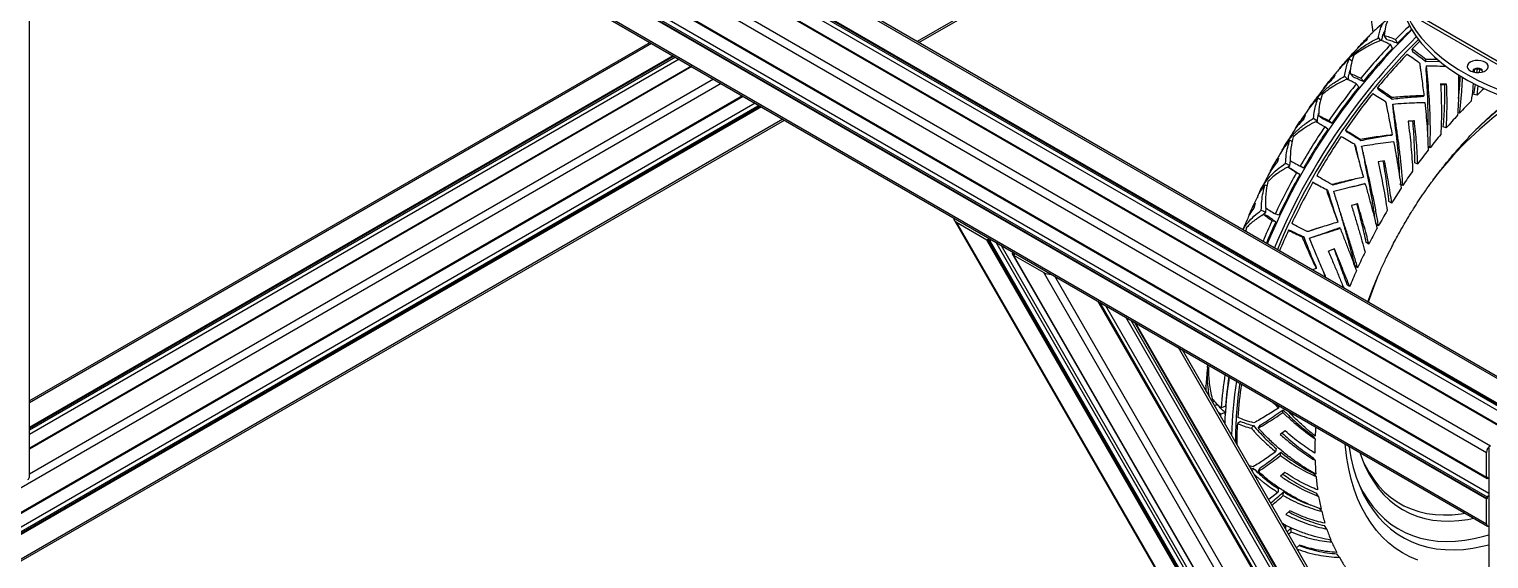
# Model space of a CAD drawing. Header units: millimetres. Extents: x 0 to 597, y 0 to 420.
# Drawn here: x 364.35 to 408.93, y 114.32 to 130.49 of the extents above; entities that cross this region are included whole.
import ezdxf

# ---------------------------------------------------------------- set-up
doc = ezdxf.new("R2010")
doc.units = ezdxf.units.MM

msp = doc.modelspace()

# ---------------------------------------------------------------- linework, layer by layer
at = {"color": 7, "linetype": 'Continuous', "lineweight": 25}
for p, q in [((347.339, 153.085), (408.857, 117.571)), ((409.846, 119.506), (351.324, 153.29)), ((350.045, 152.551), (409.282, 118.355)), ((350.069, 152.565), (409.282, 118.382)), ((350.432, 152.774), (409.498, 118.676)), ((350.549, 152.842), (409.616, 118.744)), ((350.597, 152.87), (409.633, 118.789)), ((350.62, 152.883), (409.633, 118.816)), ((347.339, 152.328), (408.857, 116.814)), ((347.363, 152.287), (408.881, 116.773)), ((347.339, 151.664), (408.857, 116.15)), ((347.363, 151.732), (408.881, 116.218)), ((347.363, 151.677), (408.881, 116.164)), ((347.481, 151.8), (408.926, 116.328)), ((347.339, 150.907), (408.857, 115.393)), ((347.374, 150.831), (408.892, 115.317)), ((364.359, 116.815), (364.359, 141.026)), ((391.52, 130.085), (406.395, 138.672)), ((405.18, 131.916), (405.39, 130.396)), ((406.49, 131.078), (411.392, 128.248)), ((406.49, 130.969), (411.392, 128.139)), ((405.221, 130.21), (405.179, 130.137)), ((405.554, 130.223), (405.619, 130.137)), ((405.816, 130.179), (405.731, 130.302)), ((406.137, 130.06), (406.077, 130.173)), ((383.31, 130.085), (364.359, 119.145)), ((405.989, 129.907), (405.926, 130.018)), ((406.607, 129.789), (406.582, 129.882)), ((384.014, 129.679), (364.359, 118.332)), ((384.038, 129.665), (364.359, 118.304)), ((384.085, 129.638), (364.359, 118.25)), ((384.203, 129.57), (364.359, 118.114)), ((384.566, 129.36), (364.359, 117.695)), ((384.589, 129.347), (364.359, 117.668)), ((407, 129.496), (407.006, 129.566)), ((407.437, 129.503), (407, 129.496)), ((407.375, 129.561), (407.006, 129.566)), ((404.233, 129.092), (404.188, 128.999)), ((404.524, 129.054), (404.63, 128.946)), ((404.788, 129.031), (404.689, 129.138)), ((405.097, 128.898), (405.021, 128.994)), ((408.482, 129.248), (408.478, 129.177)), ((408.566, 129.169), (408.577, 129.273)), ((408.648, 129.172), (408.655, 129.262)), ((386.159, 128.44), (349.437, 107.241)), ((386.136, 128.454), (349.46, 107.282)), ((404.958, 128.727), (404.881, 128.821)), ((405.566, 128.627), (405.527, 128.703)), ((405.972, 128.348), (405.964, 128.402)), ((407.64, 128.813), (407.454, 128.824)), ((407.584, 128.791), (407.455, 128.795)), ((408.468, 128.498), (408.519, 128.802)), ((408.567, 128.471), (408.468, 128.498)), ((408.567, 128.471), (408.606, 128.762)), ((386.522, 128.231), (349.391, 106.796)), ((386.64, 128.163), (349.437, 106.686)), ((386.687, 128.136), (349.437, 106.631)), ((386.711, 128.122), (349.46, 106.618)), ((405.79, 128.227), (405.807, 128.128)), ((405.995, 128.204), (405.996, 128.158)), ((408.035, 127.93), (407.978, 127.948)), ((349.426, 105.785), (387.415, 127.715)), ((403.321, 127.864), (403.276, 127.752)), ((403.573, 127.771), (403.692, 127.68)), ((403.659, 127.656), (403.692, 127.68)), ((403.837, 127.767), (403.725, 127.857)), ((404.007, 127.433), (403.916, 127.509)), ((404.134, 127.619), (404.045, 127.697)), ((406.653, 127.695), (406.463, 127.686)), ((406.607, 127.685), (406.465, 127.674)), ((407.629, 127.478), (407.536, 127.51)), ((404.604, 127.347), (404.55, 127.405)), ((405.02, 127.084), (405, 127.121)), ((407.131, 126.872), (407.07, 126.897)), ((402.503, 126.551), (402.459, 126.42)), ((402.719, 126.398), (402.849, 126.326)), ((402.789, 126.278), (402.849, 126.326)), ((402.849, 126.326), (402.867, 126.478)), ((403.267, 126.247), (403.166, 126.306)), ((405.741, 126.467), (405.551, 126.439)), ((406.755, 126.374), (406.667, 126.413)), ((402.09, 125.739), (402.157, 125.706)), ((403.156, 126.051), (403.053, 126.107)), ((403.626, 125.78), (403.558, 125.815)), ((404.165, 125.73), (404.132, 125.748)), ((405.152, 125.773), (405.129, 125.78)), ((406.3, 125.717), (406.215, 125.759)), ((401.794, 125.177), (401.754, 125.031)), ((401.98, 124.963), (402.12, 124.909)), ((401.991, 124.799), (402.12, 124.909)), ((402.12, 124.909), (402.128, 125.029)), ((402.515, 124.811), (402.402, 124.849)), ((404.923, 125.154), (404.734, 125.107)), ((405.962, 125.183), (405.879, 125.228)), ((392.6, 124.667), (408.879, 96.472)), ((408.857, 96.57), (392.675, 124.599)), ((392.675, 124.599), (393.602, 124.064)), ((401.547, 124.673), (401.418, 124.371)), ((401.518, 124.42), (401.507, 124.32)), ((402.42, 124.608), (402.306, 124.643)), ((403.782, 124.436), (403.421, 124.311)), ((404.39, 124.411), (404.375, 124.433)), ((405.559, 124.486), (405.478, 124.536)), ((393.602, 124.064), (393.625, 124.078)), ((408.857, 97.64), (393.602, 124.064)), ((408.881, 97.654), (393.625, 124.078)), ((393.625, 124.078), (393.692, 124.039)), ((393.692, 124.039), (393.737, 124.066)), ((408.881, 97.731), (393.692, 124.039)), ((408.926, 97.924), (393.882, 123.982)), ((402.89, 124.337), (402.811, 124.351)), ((403.421, 124.311), (403.378, 124.31)), ((403.607, 124.164), (403.553, 124.146)), ((405.265, 123.927), (405.186, 123.979)), ((408.926, 98.095), (394.03, 123.897)), ((394.417, 123.673), (394.372, 123.647)), ((408.881, 98.516), (394.372, 123.647)), ((394.372, 123.647), (394.438, 123.608)), ((394.438, 123.608), (394.415, 123.595)), ((394.415, 123.595), (395.342, 123.06)), ((408.857, 98.58), (394.415, 123.595)), ((404.213, 123.78), (404.028, 123.717)), ((408.857, 99.65), (395.342, 123.06)), ((403.657, 123.185), (403.548, 123.142)), ((403.738, 123.041), (403.745, 123.028)), ((404.922, 123.205), (404.845, 123.261)), ((404.677, 122.63), (404.602, 122.69)), ((408.926, 101.508), (396.985, 122.191)), ((408.926, 101.578), (397.046, 122.155)), ((408.926, 101.794), (397.233, 122.048)), ((408.926, 102.496), (397.841, 121.697)), ((408.926, 102.689), (398.008, 121.6)), ((408.926, 102.798), (398.102, 121.546)), ((408.926, 102.836), (398.135, 121.527)), ((408.926, 104.49), (399.568, 120.7)), ((400.339, 120.116), (400.327, 120.059)), ((400.339, 120.116), (400.365, 120.114)), ((400.346, 120.251), (400.343, 120.225)), ((400.29, 119.622), (400.285, 119.457)), ((400.29, 119.613), (400.29, 119.622)), ((400.452, 119.168), (400.505, 119.175)), ((400.493, 119.097), (400.535, 119.142)), ((400.743, 118.74), (400.653, 118.82)), ((400.739, 118.671), (400.743, 118.74)), ((400.879, 118.788), (400.743, 118.74)), ((400.891, 118.979), (400.755, 118.933)), ((400.876, 118.729), (400.879, 118.788)), ((402.639, 118.788), (402.643, 118.872)), ((401.349, 118.517), (401.248, 118.448)), ((402.709, 118.225), (402.559, 118.119)), ((403.622, 117.986), (403.552, 118.074)), ((408.926, 117.707), (408.926, 66.361)), ((402.568, 117.475), (402.573, 117.573)), ((403.621, 117.329), (403.552, 117.42)), ((408.857, 116.814), (408.857, 117.571)), ((401.734, 117.131), (401.609, 117.164)), ((401.645, 117.102), (401.746, 117.077)), ((402.703, 116.956), (402.566, 116.847)), ((403.652, 116.831), (403.582, 116.925)), ((408.857, 116.814), (408.881, 116.828)), ((408.881, 116.828), (408.881, 116.773)), ((408.881, 116.773), (408.926, 116.8)), ((402.487, 116.35), (402.207, 116.129)), ((402.651, 116.252), (402.655, 116.364)), ((403.731, 116.226), (403.661, 116.323)), ((408.881, 116.164), (408.857, 116.15)), ((408.857, 115.393), (408.857, 116.15)), ((408.926, 116.244), (408.881, 116.218)), ((408.881, 116.218), (408.881, 116.164)), ((402.849, 115.787), (402.727, 115.677)), ((403.823, 115.773), (403.753, 115.873)), ((402.629, 115.397), (402.723, 115.344)), ((402.772, 115.149), (402.888, 115.267)), ((402.815, 115.075), (402.887, 115.143)), ((402.887, 115.143), (402.888, 115.267)), ((402.888, 115.267), (402.963, 115.237)), ((403.98, 115.232), (403.908, 115.335)), ((403.145, 114.74), (403.059, 114.653)), ((404.132, 114.833), (404.089, 114.896)), ((404.363, 114.366), (404.289, 114.475))]:
    msp.add_line(p, q, dxfattribs=at)
at = {"color": 8, "linetype": 'Continuous', "lineweight": 25}
for p, q in [((351.275, 153.261), (409.798, 119.477)), ((349.39, 152.173), (408.975, 117.775)), ((406.346, 138.7), (391.471, 130.113)), ((383.359, 130.057), (364.359, 119.088)), ((385.48, 128.832), (349.46, 108.039)), ((385.245, 128.968), (364.359, 116.911)), ((387.366, 127.744), (349.46, 105.861)), ((408.926, 99.995), (395.675, 122.947)), ((408.926, 104.349), (399.446, 120.77))]:
    msp.add_line(p, q, dxfattribs=at)
at = {"color": 7, "linetype": 'Continuous', "lineweight": 25, "flags": 128}
for points in [[(406.348, 132.757), (406.334, 132.716), (406.266, 132.486), (406.222, 132.255), (406.201, 132.023), (406.204, 131.79), (406.231, 131.558), (406.281, 131.327), (406.354, 131.098), (406.451, 130.872), (406.57, 130.65), (406.712, 130.432), (406.876, 130.219), (407.061, 130.012), (407.267, 129.812), (407.493, 129.62), (407.738, 129.435), (408.001, 129.259), (408.282, 129.092), (408.58, 128.934), (408.892, 128.788), (409.22, 128.652)], [(406.199, 131.772), (406.204, 131.627), (406.231, 131.394), (406.281, 131.163), (406.354, 130.935), (406.451, 130.709), (406.57, 130.486), (406.712, 130.269), (406.876, 130.056), (407.061, 129.849), (407.267, 129.649), (407.493, 129.456), (407.738, 129.271), (408.001, 129.095), (408.282, 128.928), (408.58, 128.771), (408.892, 128.624), (409.22, 128.488)], [(407.026, 129.373), (407.019, 129.342), (407.012, 129.312)], [(408.361, 129.481), (408.309, 129.441), (408.277, 129.394), (408.268, 129.344), (408.283, 129.294), (408.32, 129.249), (408.377, 129.211), (408.45, 129.183), (408.533, 129.168), (408.62, 129.166), (408.705, 129.178), (408.781, 129.203), (408.843, 129.238), (408.885, 129.282), (408.906, 129.331), (408.903, 129.381), (408.877, 129.429), (408.829, 129.471), (408.763, 129.505), (408.684, 129.526), (408.599, 129.535), (408.512, 129.53), (408.431, 129.511), (408.361, 129.481)], [(408.73, 129.185), (408.738, 129.211), (408.726, 129.244), (408.694, 129.273), (408.645, 129.291), (408.588, 129.298), (408.53, 129.291), (408.482, 129.273)], [(408.482, 129.273), (408.449, 129.244), (408.438, 129.211), (408.445, 129.185)], [(408.482, 129.248), (408.449, 129.22), (408.439, 129.199)], [(408.736, 129.199), (408.726, 129.22), (408.694, 129.248), (408.645, 129.267), (408.588, 129.273), (408.53, 129.267), (408.482, 129.248)], [(403.718, 128.391), (403.783, 128.34), (403.795, 128.331)], [(406.91, 128.43), (406.928, 128.444), (406.947, 128.459)], [(407.64, 128.813), (407.612, 128.802), (407.584, 128.791)], [(405.79, 128.227), (405.784, 128.254), (405.777, 128.282)], [(406.653, 127.695), (406.63, 127.69), (406.607, 127.685)], [(405.953, 127.249), (405.966, 127.257), (405.979, 127.264)], [(404.849, 126.947), (404.835, 126.966), (404.822, 126.985)], [(402.909, 126.213), (402.847, 126.246), (402.786, 126.28)], [(404.005, 125.58), (403.986, 125.589), (403.967, 125.598)], [(402.179, 124.784), (402.113, 124.808), (402.046, 124.832)], [(400.649, 119.022), (400.572, 119.006), (400.548, 119.002)], [(402.516, 119.006), (402.509, 118.965), (402.501, 118.924)], [(401.887, 118.314), (401.914, 118.355), (401.941, 118.397)], [(402.432, 117.69), (402.424, 117.641), (402.416, 117.593)], [(406.761, 114.282), (406.52, 114.383), (406.29, 114.505), (406.072, 114.647), (405.867, 114.809), (405.674, 114.99), (405.495, 115.19), (405.33, 115.409), (405.179, 115.645), (405.042, 115.898), (404.921, 116.168), (404.815, 116.453), (404.725, 116.754), (404.651, 117.069), (404.593, 117.396), (404.552, 117.737), (404.544, 117.827)], [(404.653, 117.764), (404.658, 117.732), (404.716, 117.412), (404.789, 117.107), (404.879, 116.815), (404.984, 116.538), (405.105, 116.277), (405.241, 116.033), (405.392, 115.806), (405.556, 115.597), (405.735, 115.407), (405.927, 115.235), (406.131, 115.083), (406.348, 114.951), (406.576, 114.84), (406.815, 114.749), (407.065, 114.679), (407.323, 114.63), (407.591, 114.602), (407.867, 114.596), (408.15, 114.611), (408.439, 114.647), (408.734, 114.705), (408.926, 114.753)], [(404.988, 117.571), (405.038, 117.425), (405.144, 117.164), (405.265, 116.919), (405.401, 116.691), (405.551, 116.481), (405.716, 116.289), (405.895, 116.117), (406.087, 115.964), (406.291, 115.831), (406.507, 115.718), (406.734, 115.626), (406.972, 115.556), (407.219, 115.506), (407.476, 115.479), (407.74, 115.472), (408.012, 115.488), (408.29, 115.525), (408.472, 115.56)], [(405.071, 117.338), (405.141, 117.189), (405.27, 116.955), (405.413, 116.739), (405.571, 116.541), (405.743, 116.361), (405.928, 116.201), (406.127, 116.061), (406.337, 115.942), (406.559, 115.843), (406.791, 115.765), (407.033, 115.708), (407.285, 115.673), (407.545, 115.66), (407.813, 115.668), (408.088, 115.698), (408.201, 115.716)], [(401.883, 116.99), (401.91, 117.04), (401.937, 117.09)], [(404.934, 116.665), (404.958, 116.612), (405.085, 116.363), (405.228, 116.131), (405.385, 115.917), (405.556, 115.721), (405.741, 115.544), (405.938, 115.385), (406.148, 115.247), (406.37, 115.129), (406.602, 115.031), (406.845, 114.955), (407.098, 114.899), (407.36, 114.864), (407.63, 114.851), (407.908, 114.859), (408.192, 114.888), (408.482, 114.938), (408.777, 115.01), (408.926, 115.053)], [(402.723, 115.344), (402.717, 115.282), (402.714, 115.25)]]:
    msp.add_lwpolyline(points, dxfattribs=at)
at = {"color": 7, "linetype": 'Continuous', "lineweight": 25}
for centre, radius, start, end in [((420.386, 116.364), 19.735, 134.3863, 157.424), ((420.629, 116.225), 19.763, 134.744, 157.4151), ((420.481, 116.308), 19.493, 134.6519, 157.5125), ((418.071, 118.436), 16.782, 133.5561, 135.6199), ((417.927, 118.524), 16.495, 133.5117, 135.6231), ((419.117, 117.439), 18.227, 136.3592, 140.6545), ((418.994, 117.504), 17.971, 136.3596, 140.6542), ((419.622, 117.147), 18.227, 136.3592, 140.6545), ((419.608, 117.115), 18.239, 134.507, 135.5743), ((420.214, 116.544), 19.643, 141.3161, 145.4026), ((420.075, 116.623), 19.366, 141.3164, 145.4026), ((420.719, 116.252), 19.643, 141.3161, 145.4026), ((418.512, 118.196), 14.3, 132.8807, 134.0637), ((415.766, 119.442), 10.702, 126.4906, 143.0269), ((419.092, 117.611), 15.124, 135.0533, 136.9762), ((416.167, 119.562), 10.953, 128.1634, 135.568), ((420.815, 116.128), 20.374, 146.0417, 150.0293), ((419.618, 117.123), 15.841, 137.3202, 139.1846), ((420.665, 116.215), 20.083, 146.0417, 150.0297), ((421.321, 115.836), 20.374, 146.0417, 150.0293), ((420.208, 116.622), 16.615, 140.1016, 141.9078), ((420.571, 116.338), 17.077, 142.2304, 144.0049), ((420.948, 116.067), 17.541, 144.8797, 146.6223), ((420.758, 116.155), 20.311, 150.662, 154.6581), ((420.609, 116.242), 20.021, 150.6616, 154.6581), ((421.264, 115.864), 20.311, 150.662, 154.6581), ((421.152, 115.934), 17.784, 146.9362, 148.6619), ((421.202, 115.903), 17.843, 149.5244, 151.2468), ((420.23, 116.403), 19.727, 155.3123, 157.2974), ((420.105, 116.479), 19.464, 155.3135, 157.4047), ((421.117, 115.95), 17.746, 151.5595, 153.2883), ((420.735, 116.112), 19.727, 155.3123, 157.2974), ((420.843, 116.084), 17.441, 154.1557, 155.9044), ((420.477, 116.246), 17.04, 156.2228, 157.9994), ((416.652, 118.405), 12.007, 157.3055, 161.7738), ((414.231, 117.95), 13.511, 171.492, 175.8274), ((413.919, 117.911), 13.069, 171.3638, 177.6008), ((414.041, 118.024), 13.185, 171.9068, 175.8447), ((413.995, 117.802), 12.925, 171.3425, 178.7116), ((413.675, 117.897), 12.484, 171.7506, 180.0414), ((414.736, 117.658), 13.511, 171.492, 175.8274), ((412.941, 117.784), 11.712, 176.7524, 179.8187), ((414.306, 117.619), 10.69, 176.0846, 177.5936), ((413.534, 117.646), 9.918, 178.0318, 180.58), ((409.113, 117.559), 0.256, 122.6075, 177.3933), ((412.414, 117.621), 8.798, 181.9031, 184.6632), ((364.275, 116.823), 0.0838, 294.38, 354.3054), ((411.581, 117.549), 7.961, 185.178, 188.1283), ((410.608, 117.397), 6.976, 189.668, 192.8896), ((409.929, 117.238), 6.279, 193.4942, 196.9495), ((409.174, 116.996), 5.486, 198.7596, 202.5408), ((408.928, 115.381), 0.0719, 170.2905, 268.5315), ((408.685, 116.79), 4.955, 203.2518, 207.2978), ((408.187, 116.522), 4.389, 209.411, 213.7993)]:
    msp.add_arc(centre, radius, start, end, dxfattribs=at)
for centre, start_param, end_param in [((392.793, 124.667), 3.090922, 4.234692), ((395.459, 123.128), 4.234692, 5.378462)]:
    msp.add_ellipse(centre, major_axis=(0.202, -0.054), ratio=0.51759, start_param=start_param, end_param=end_param, dxfattribs=at)
for points, knots in [([(405.468, 130.471), (405.523, 130.526), (405.668, 130.672), (405.939, 130.873), (406.165, 131.025), (406.297, 131.088), (406.309, 131.093)], [0, 0, 0, 0, 0.224231, 0.592196, 0.963684, 1, 1, 1, 1]), ([(405.691, 130.658), (405.604, 130.59), (405.487, 130.5), (405.387, 130.395), (405.363, 130.369)], [0, 0, 0, 0, 0.755418, 1, 1, 1, 1]), ([(405.554, 130.223), (405.564, 130.28), (405.582, 130.395), (405.628, 130.54), (405.67, 130.619), (405.691, 130.658)], [0, 0, 0, 0, 0.339376, 0.672332, 1, 1, 1, 1]), ([(405.843, 130.765), (405.816, 130.7), (405.762, 130.57), (405.741, 130.391), (405.731, 130.302)], [0, 0, 0, 0, 0.499576, 1, 1, 1, 1]), ([(404.353, 129.263), (404.362, 129.276), (404.442, 129.389), (404.623, 129.577), (404.897, 129.822), (405.206, 130.041), (405.437, 130.161), (405.554, 130.223)], [0, 0, 0, 0, 0.032395, 0.273416, 0.511516, 0.751906, 1, 1, 1, 1]), ([(404.918, 129.906), (404.947, 129.94), (405.039, 130.048), (405.146, 130.144), (405.221, 130.21)], [0, 0, 0, 0, 0.30923, 1, 1, 1, 1]), ([(405.361, 130.37), (405.324, 130.334), (405.194, 130.207), (405.069, 130.071), (404.979, 129.974)], [0, 0, 0, 0, 0.28419, 1, 1, 1, 1]), ([(405.656, 130.137), (405.665, 130.181), (405.686, 130.28), (405.719, 130.378), (405.747, 130.428), (405.752, 130.438)], [0, 0, 0, 0, 0.39051, 0.884896, 1, 1, 1, 1]), ([(405.731, 130.302), (405.784, 130.287), (405.892, 130.256), (406.015, 130.201), (406.077, 130.173)], [0, 0, 0, 0, 0.498256, 1, 1, 1, 1]), ([(405.816, 130.179), (405.866, 130.165), (405.966, 130.137), (406.08, 130.086), (406.137, 130.06)], [0, 0, 0, 0, 0.498662, 1, 1, 1, 1]), ([(404.791, 129.771), (404.673, 129.642), (404.548, 129.506), (404.43, 129.361), (404.424, 129.354)], [0, 0, 0, 0, 0.95174, 1, 1, 1, 1]), ([(405.179, 130.137), (405.089, 130.062), (404.951, 129.948), (404.834, 129.815), (404.793, 129.77)], [0, 0, 0, 0, 0.654713, 1, 1, 1, 1]), ([(405.631, 130.147), (405.595, 130.132), (405.526, 130.104), (405.429, 130.061), (405.342, 130.02), (405.265, 129.982), (405.145, 129.917), (404.989, 129.825), (404.866, 129.736), (404.807, 129.694)], [0, 0, 0, 0, 0.120104, 0.230143, 0.330168, 0.420237, 0.500398, 0.764722, 1, 1, 1, 1]), ([(405.926, 130.018), (405.874, 130.043), (405.769, 130.094), (405.677, 130.129), (405.631, 130.147)], [0, 0, 0, 0, 0.5003694, 1, 1, 1, 1]), ([(406.432, 129.726), (406.494, 129.685), (406.619, 129.603), (406.748, 129.511), (406.812, 129.465)], [0, 0, 0, 0, 0.5003617, 1, 1, 1, 1]), ([(407.006, 129.566), (406.935, 129.622), (406.793, 129.736), (406.653, 129.833), (406.582, 129.882)], [0, 0, 0, 0, 0.498256, 1, 1, 1, 1]), ([(407, 129.496), (406.934, 129.549), (406.802, 129.654), (406.672, 129.744), (406.607, 129.789)], [0, 0, 0, 0, 0.498662, 1, 1, 1, 1]), ([(404.671, 129.584), (404.592, 129.515), (404.461, 129.399), (404.352, 129.265), (404.309, 129.211)], [0, 0, 0, 0, 0.596436, 1, 1, 1, 1]), ([(404.524, 129.054), (404.534, 129.121), (404.553, 129.256), (404.602, 129.432), (404.648, 129.534), (404.671, 129.584)], [0, 0, 0, 0, 0.339376, 0.672336, 1, 1, 1, 1]), ([(404.671, 129.584), (404.691, 129.565), (404.717, 129.54), (404.744, 129.514), (404.751, 129.508)], [0, 0, 0, 0, 0.75428, 1, 1, 1, 1]), ([(404.807, 129.694), (404.778, 129.612), (404.72, 129.448), (404.699, 129.242), (404.689, 129.138)], [0, 0, 0, 0, 0.499577, 1, 1, 1, 1]), ([(406.812, 129.465), (406.818, 129.426), (406.828, 129.353), (406.843, 129.245), (406.856, 129.146), (406.869, 129.056), (406.889, 128.91), (406.915, 128.713), (406.937, 128.54), (406.947, 128.459)], [0, 0, 0, 0, 0.120104, 0.230138, 0.330164, 0.420233, 0.500393, 0.764717, 1, 1, 1, 1]), ([(407.058, 127.22), (407.06, 127.249), (407.07, 127.413), (407.073, 127.716), (407.071, 128.121), (407.058, 128.523), (407.038, 128.923), (407.021, 129.181), (407.012, 129.312)], [0, 0, 0, 0, 0.042495, 0.234701, 0.425699, 0.614157, 0.804175, 1, 1, 1, 1]), ([(407.131, 126.872), (407.136, 127.011), (407.145, 127.288), (407.14, 127.711), (407.124, 128.133), (407.099, 128.551), (407.065, 128.967), (407.039, 129.236), (407.026, 129.373)], [0, 0, 0, 0, 0.166039, 0.333055, 0.499186, 0.6633, 0.828994, 1, 1, 1, 1]), ([(407.026, 129.373), (407.137, 129.372), (407.343, 129.371), (407.545, 129.36), (407.637, 129.355)], [0, 0, 0, 0, 0.541391, 1, 1, 1, 1]), ([(403.437, 128.068), (403.449, 128.089), (403.52, 128.206), (403.681, 128.399), (403.923, 128.643), (404.202, 128.864), (404.415, 128.99), (404.524, 129.054)], [0, 0, 0, 0, 0.050895, 0.2873, 0.520854, 0.756647, 1, 1, 1, 1]), ([(404.188, 128.999), (404.108, 128.924), (403.967, 128.79), (403.851, 128.637), (403.801, 128.571)], [0, 0, 0, 0, 0.563865, 1, 1, 1, 1]), ([(404.596, 128.964), (404.562, 128.948), (404.497, 128.918), (404.406, 128.873), (404.326, 128.83), (404.255, 128.79), (404.144, 128.724), (404.002, 128.63), (403.892, 128.541), (403.839, 128.499)], [0, 0, 0, 0, 0.120104, 0.230142, 0.330171, 0.420236, 0.500398, 0.764728, 1, 1, 1, 1]), ([(403.872, 128.661), (403.874, 128.664), (403.924, 128.744), (404.041, 128.891), (404.169, 129.025), (404.233, 129.092)], [0, 0, 0, 0, 0.0172472, 0.5087665, 1, 1, 1, 1]), ([(404.309, 129.211), (404.226, 129.114), (404.109, 128.978), (404, 128.832), (403.969, 128.79)], [0, 0, 0, 0, 0.710901, 1, 1, 1, 1]), ([(404.881, 128.821), (404.829, 128.848), (404.726, 128.902), (404.64, 128.943), (404.596, 128.964)], [0, 0, 0, 0, 0.50037, 1, 1, 1, 1]), ([(404.63, 128.946), (404.641, 129.013), (404.66, 129.124), (404.692, 129.221), (404.705, 129.259)], [0, 0, 0, 0, 0.601244, 1, 1, 1, 1]), ([(404.689, 129.138), (404.739, 129.12), (404.841, 129.082), (404.961, 129.024), (405.021, 128.994)], [0, 0, 0, 0, 0.498252, 1, 1, 1, 1]), ([(404.788, 129.031), (404.835, 129.014), (404.93, 128.979), (405.041, 128.925), (405.097, 128.898)], [0, 0, 0, 0, 0.498663, 1, 1, 1, 1]), ([(407.999, 129.1), (408, 129.055), (408.006, 128.888), (408.006, 128.593), (407.998, 128.225), (407.981, 127.981), (407.972, 127.862)], [0, 0, 0, 0, 0.110519, 0.406714, 0.709563, 1, 1, 1, 1]), ([(407.998, 128.374), (408.013, 128.505), (408.039, 128.736), (408.054, 128.966), (408.06, 129.065)], [0, 0, 0, 0, 0.569556, 1, 1, 1, 1]), ([(408.035, 127.93), (408.052, 128.069), (408.086, 128.349), (408.113, 128.717), (408.122, 128.943), (408.125, 129.028)], [0, 0, 0, 0, 0.382559, 0.76737, 1, 1, 1, 1]), ([(408.451, 128.841), (408.447, 128.787), (408.431, 128.604), (408.406, 128.423), (408.388, 128.295)], [0, 0, 0, 0, 0.293898, 1, 1, 1, 1]), ([(403.718, 128.391), (403.65, 128.322), (403.523, 128.196), (403.424, 128.054), (403.378, 127.988)], [0, 0, 0, 0, 0.541859, 1, 1, 1, 1]), ([(403.802, 128.57), (403.725, 128.471), (403.613, 128.328), (403.51, 128.176), (403.478, 128.129)], [0, 0, 0, 0, 0.688267, 1, 1, 1, 1]), ([(403.573, 127.771), (403.581, 127.848), (403.599, 128), (403.647, 128.207), (403.694, 128.33), (403.718, 128.391)], [0, 0, 0, 0, 0.339375, 0.672334, 1, 1, 1, 1]), ([(403.839, 128.499), (403.81, 128.402), (403.75, 128.206), (403.733, 127.974), (403.725, 127.857)], [0, 0, 0, 0, 0.499577, 1, 1, 1, 1]), ([(405.386, 128.529), (405.45, 128.49), (405.577, 128.411), (405.71, 128.325), (405.777, 128.282)], [0, 0, 0, 0, 0.500363, 1, 1, 1, 1]), ([(405.964, 128.402), (405.89, 128.455), (405.742, 128.562), (405.599, 128.656), (405.527, 128.703)], [0, 0, 0, 0, 0.498252, 1, 1, 1, 1]), ([(405.972, 128.348), (405.903, 128.397), (405.766, 128.496), (405.633, 128.583), (405.566, 128.627)], [0, 0, 0, 0, 0.498663, 1, 1, 1, 1]), ([(406.947, 128.459), (406.784, 128.454), (406.46, 128.444), (406.129, 128.416), (405.964, 128.402)], [0, 0, 0, 0, 0.499574, 1, 1, 1, 1]), ([(406.91, 128.43), (406.755, 128.421), (406.444, 128.402), (406.129, 128.366), (405.972, 128.348)], [0, 0, 0, 0, 0.500012, 1, 1, 1, 1]), ([(407.454, 128.824), (407.46, 128.693), (407.473, 128.436), (407.481, 128.047), (407.479, 127.662), (407.467, 127.407), (407.461, 127.28)], [0, 0, 0, 0, 0.255318, 0.500305, 0.750164, 1, 1, 1, 1]), ([(407.536, 127.51), (407.545, 127.615), (407.564, 127.827), (407.579, 128.149), (407.586, 128.471), (407.585, 128.685), (407.584, 128.791)], [0, 0, 0, 0, 0.249999, 0.500008, 0.750174, 1, 1, 1, 1]), ([(407.629, 127.478), (407.635, 127.588), (407.648, 127.808), (407.654, 128.143), (407.652, 128.479), (407.644, 128.702), (407.64, 128.813)], [0, 0, 0, 0, 0.249918, 0.499812, 0.749984, 1, 1, 1, 1]), ([(403.38, 127.987), (403.313, 127.894), (403.208, 127.748), (403.112, 127.596), (403.078, 127.541)], [0, 0, 0, 0, 0.643226, 1, 1, 1, 1]), ([(405.777, 128.282), (405.785, 128.242), (405.799, 128.167), (405.821, 128.057), (405.84, 127.956), (405.859, 127.865), (405.888, 127.717), (405.928, 127.519), (405.963, 127.346), (405.979, 127.264)], [0, 0, 0, 0, 0.120104, 0.230137, 0.330166, 0.420231, 0.500393, 0.764723, 1, 1, 1, 1]), ([(405.995, 128.204), (406.107, 128.213), (406.328, 128.231), (406.654, 128.247), (406.866, 128.253), (406.971, 128.256)], [0, 0, 0, 0, 0.339381, 0.672336, 1, 1, 1, 1]), ([(406.3, 125.717), (406.292, 125.852), (406.275, 126.122), (406.233, 126.537), (406.183, 126.955), (406.125, 127.372), (406.061, 127.791), (406.018, 128.065), (405.995, 128.204)], [0, 0, 0, 0, 0.166037, 0.333057, 0.499182, 0.6633, 0.828992, 1, 1, 1, 1]), ([(406.208, 125.943), (406.206, 126.012), (406.2, 126.213), (406.175, 126.553), (406.139, 126.956), (406.095, 127.358), (406.046, 127.761), (406.013, 128.024), (405.996, 128.158)], [0, 0, 0, 0, 0.096205, 0.277624, 0.457912, 0.635797, 0.815155, 1, 1, 1, 1]), ([(406.319, 124.495), (406.391, 124.617), (406.491, 124.788), (406.647, 125.038), (406.784, 125.25), (406.952, 125.5), (407.133, 125.758), (407.328, 126.022), (407.534, 126.289), (407.749, 126.555), (407.973, 126.818), (408.205, 127.075), (408.442, 127.326), (408.684, 127.568), (408.931, 127.801), (409.17, 128.014), (409.327, 128.144), (409.399, 128.205)], [0, 0, 0, 0, 0.0835401, 0.1178209, 0.174653, 0.2336881, 0.2970062, 0.3630442, 0.4311585, 0.5008347, 0.5717052, 0.643492, 0.7159824, 0.7890109, 0.8624441, 0.9361749, 1, 1, 1, 1]), ([(406.971, 128.256), (406.984, 128.134), (407.011, 127.89), (407.042, 127.519), (407.065, 127.154), (407.07, 126.914), (407.073, 126.797)], [0, 0, 0, 0, 0.250638, 0.500168, 0.755313, 1, 1, 1, 1]), ([(402.62, 126.796), (402.631, 126.82), (402.688, 126.936), (402.825, 127.126), (403.033, 127.362), (403.279, 127.58), (403.474, 127.706), (403.573, 127.771)], [0, 0, 0, 0, 0.061003, 0.294894, 0.525958, 0.75924, 1, 1, 1, 1]), ([(403.276, 127.752), (403.207, 127.678), (403.076, 127.54), (402.976, 127.385), (402.929, 127.313)], [0, 0, 0, 0, 0.532886, 1, 1, 1, 1]), ([(403.641, 127.666), (403.61, 127.65), (403.549, 127.62), (403.466, 127.574), (403.393, 127.531), (403.328, 127.49), (403.228, 127.424), (403.1, 127.332), (403.003, 127.246), (402.957, 127.205)], [0, 0, 0, 0, 0.120104, 0.230143, 0.330177, 0.420243, 0.500397, 0.764728, 1, 1, 1, 1]), ([(403.008, 127.426), (403.013, 127.436), (403.055, 127.521), (403.157, 127.669), (403.267, 127.799), (403.321, 127.864)], [0, 0, 0, 0, 0.061693, 0.530983, 1, 1, 1, 1]), ([(403.916, 127.509), (403.866, 127.538), (403.766, 127.595), (403.683, 127.643), (403.641, 127.666)], [0, 0, 0, 0, 0.500371, 1, 1, 1, 1]), ([(403.692, 127.68), (403.701, 127.756), (403.71, 127.839), (403.73, 127.912), (403.731, 127.918)], [0, 0, 0, 0, 0.929303, 1, 1, 1, 1]), ([(403.725, 127.857), (403.772, 127.835), (403.869, 127.79), (403.986, 127.728), (404.045, 127.697)], [0, 0, 0, 0, 0.498253, 1, 1, 1, 1]), ([(403.837, 127.767), (403.882, 127.747), (403.971, 127.705), (404.079, 127.647), (404.134, 127.619)], [0, 0, 0, 0, 0.498663, 1, 1, 1, 1]), ([(406.463, 127.686), (406.48, 127.554), (406.512, 127.297), (406.552, 126.912), (406.584, 126.532), (406.595, 126.283), (406.601, 126.158)], [0, 0, 0, 0, 0.255318, 0.5003, 0.750156, 1, 1, 1, 1]), ([(406.667, 126.413), (406.667, 126.517), (406.666, 126.725), (406.653, 127.044), (406.634, 127.364), (406.616, 127.578), (406.607, 127.685)], [0, 0, 0, 0, 0.249997, 0.500001, 0.750179, 1, 1, 1, 1]), ([(406.755, 126.374), (406.751, 126.482), (406.744, 126.698), (406.72, 127.028), (406.69, 127.361), (406.665, 127.584), (406.653, 127.695)], [0, 0, 0, 0, 0.249913, 0.499816, 0.749981, 1, 1, 1, 1]), ([(402.852, 127.101), (402.794, 127.035), (402.684, 126.911), (402.602, 126.774), (402.564, 126.709)], [0, 0, 0, 0, 0.528739, 1, 1, 1, 1]), ([(402.932, 127.311), (402.868, 127.213), (402.769, 127.063), (402.68, 126.906), (402.649, 126.85)], [0, 0, 0, 0, 0.647484, 1, 1, 1, 1]), ([(402.719, 126.398), (402.726, 126.483), (402.739, 126.652), (402.783, 126.886), (402.829, 127.03), (402.852, 127.101)], [0, 0, 0, 0, 0.339374, 0.672334, 1, 1, 1, 1]), ([(402.852, 127.101), (402.875, 127.086), (402.9, 127.071), (402.924, 127.056), (402.925, 127.055)], [0, 0, 0, 0, 0.960996, 1, 1, 1, 1]), ([(402.957, 127.205), (402.929, 127.093), (402.872, 126.868), (402.862, 126.612), (402.857, 126.484)], [0, 0, 0, 0, 0.4995793, 1, 1, 1, 1]), ([(404.422, 127.217), (404.486, 127.179), (404.616, 127.104), (404.754, 127.025), (404.822, 126.985)], [0, 0, 0, 0, 0.500364, 1, 1, 1, 1]), ([(405, 127.121), (404.923, 127.171), (404.769, 127.27), (404.623, 127.36), (404.55, 127.405)], [0, 0, 0, 0, 0.498253, 1, 1, 1, 1]), ([(405.02, 127.084), (404.949, 127.13), (404.807, 127.222), (404.671, 127.306), (404.604, 127.347)], [0, 0, 0, 0, 0.498663, 1, 1, 1, 1]), ([(405.979, 127.264), (405.816, 127.244), (405.49, 127.202), (405.163, 127.148), (405, 127.121)], [0, 0, 0, 0, 0.4995745, 1, 1, 1, 1]), ([(405.953, 127.249), (405.798, 127.225), (405.487, 127.176), (405.176, 127.115), (405.02, 127.084)], [0, 0, 0, 0, 0.500012, 1, 1, 1, 1]), ([(405.044, 126.921), (405.155, 126.939), (405.374, 126.975), (405.7, 127.022), (405.913, 127.049), (406.018, 127.063)], [0, 0, 0, 0, 0.33938, 0.672334, 1, 1, 1, 1]), ([(406.018, 127.063), (406.041, 126.942), (406.087, 126.7), (406.15, 126.337), (406.205, 125.98), (406.234, 125.749), (406.247, 125.636)], [0, 0, 0, 0, 0.250634, 0.500179, 0.755309, 1, 1, 1, 1]), ([(402.566, 126.707), (402.508, 126.611), (402.416, 126.459), (402.335, 126.301), (402.305, 126.243)], [0, 0, 0, 0, 0.630594, 1, 1, 1, 1]), ([(404.822, 126.985), (404.832, 126.945), (404.852, 126.868), (404.88, 126.757), (404.907, 126.656), (404.932, 126.565), (404.972, 126.418), (405.026, 126.22), (405.074, 126.05), (405.097, 125.97)], [0, 0, 0, 0, 0.120104, 0.230138, 0.330172, 0.420239, 0.500393, 0.764723, 1, 1, 1, 1]), ([(404.849, 126.947), (404.884, 126.786), (404.922, 126.617), (404.965, 126.444), (404.967, 126.435)], [0, 0, 0, 0, 0.948402, 1, 1, 1, 1]), ([(405.559, 124.486), (405.537, 124.615), (405.493, 124.873), (405.413, 125.275), (405.327, 125.681), (405.234, 126.091), (405.139, 126.506), (405.076, 126.781), (405.044, 126.921)], [0, 0, 0, 0, 0.16604, 0.333057, 0.499184, 0.6633, 0.828993, 1, 1, 1, 1]), ([(405.088, 126.729), (405.089, 126.722), (405.093, 126.707), (405.096, 126.693), (405.097, 126.686)], [0, 0, 0, 0, 0.500077, 1, 1, 1, 1]), ([(405.475, 124.559), (405.459, 124.676), (405.427, 124.92), (405.363, 125.302), (405.292, 125.695), (405.215, 126.091), (405.149, 126.422), (405.11, 126.619), (405.097, 126.685)], [0, 0, 0, 0, 0.173085, 0.358385, 0.542526, 0.724212, 0.907409, 1, 1, 1, 1]), ([(401.913, 125.475), (401.922, 125.497), (401.962, 125.605), (402.071, 125.781), (402.244, 126.004), (402.456, 126.211), (402.631, 126.335), (402.719, 126.398)], [0, 0, 0, 0, 0.061095, 0.294968, 0.526007, 0.759264, 1, 1, 1, 1]), ([(402.459, 126.42), (402.401, 126.351), (402.291, 126.22), (402.213, 126.075), (402.177, 126.007)], [0, 0, 0, 0, 0.5329483, 1, 1, 1, 1]), ([(402.786, 126.28), (402.757, 126.264), (402.702, 126.234), (402.627, 126.189), (402.56, 126.146), (402.503, 126.108), (402.413, 126.044), (402.301, 125.956), (402.218, 125.875), (402.178, 125.836)], [0, 0, 0, 0, 0.1201038, 0.2301435, 0.3301748, 0.4202364, 0.500405, 0.7647215, 1, 1, 1, 1]), ([(402.249, 126.131), (402.253, 126.143), (402.285, 126.225), (402.367, 126.366), (402.458, 126.489), (402.503, 126.551)], [0, 0, 0, 0, 0.078307, 0.5393, 1, 1, 1, 1]), ([(403.053, 126.107), (403.003, 126.138), (402.905, 126.199), (402.825, 126.253), (402.786, 126.28)], [0, 0, 0, 0, 0.500372, 1, 1, 1, 1]), ([(402.857, 126.484), (402.903, 126.458), (402.994, 126.405), (403.108, 126.339), (403.166, 126.306)], [0, 0, 0, 0, 0.498254, 1, 1, 1, 1]), ([(403.156, 126.051), (403.11, 126.08), (403.019, 126.137), (402.946, 126.187), (402.909, 126.213)], [0, 0, 0, 0, 0.5, 1, 1, 1, 1]), ([(405.551, 126.439), (405.578, 126.309), (405.631, 126.056), (405.704, 125.68), (405.771, 125.312), (405.806, 125.072), (405.824, 124.953)], [0, 0, 0, 0, 0.255314, 0.5003, 0.75016, 1, 1, 1, 1]), ([(405.879, 125.228), (405.868, 125.329), (405.847, 125.53), (405.805, 125.84), (405.758, 126.154), (405.723, 126.365), (405.705, 126.471)], [0, 0, 0, 0, 0.250003, 0.499999, 0.750173, 1, 1, 1, 1]), ([(405.962, 125.183), (405.948, 125.287), (405.919, 125.494), (405.865, 125.815), (405.806, 126.139), (405.763, 126.358), (405.741, 126.467)], [0, 0, 0, 0, 0.249916, 0.499815, 0.74998, 1, 1, 1, 1]), ([(402.09, 125.739), (402.042, 125.678), (401.953, 125.566), (401.894, 125.444), (401.867, 125.387)], [0, 0, 0, 0, 0.541867, 1, 1, 1, 1]), ([(402.179, 126.006), (402.123, 125.903), (402.038, 125.747), (401.963, 125.587), (401.938, 125.532)], [0, 0, 0, 0, 0.658098, 1, 1, 1, 1]), ([(401.98, 124.963), (401.984, 125.056), (401.99, 125.238), (402.027, 125.497), (402.069, 125.659), (402.09, 125.739)], [0, 0, 0, 0, 0.339376, 0.672334, 1, 1, 1, 1]), ([(402.178, 125.836), (402.153, 125.711), (402.103, 125.46), (402.103, 125.184), (402.103, 125.046)], [0, 0, 0, 0, 0.499579, 1, 1, 1, 1]), ([(403.558, 125.815), (403.624, 125.78), (403.755, 125.708), (403.896, 125.635), (403.967, 125.598)], [0, 0, 0, 0, 0.500364, 1, 1, 1, 1]), ([(403.626, 125.78), (403.686, 125.747), (403.808, 125.681), (403.939, 125.614), (404.005, 125.58)], [0, 0, 0, 0, 0.499992, 1, 1, 1, 1]), ([(404.132, 125.748), (404.053, 125.794), (403.894, 125.885), (403.746, 125.971), (403.671, 126.014)], [0, 0, 0, 0, 0.498254, 1, 1, 1, 1]), ([(405.097, 125.97), (404.935, 125.935), (404.612, 125.864), (404.292, 125.787), (404.132, 125.748)], [0, 0, 0, 0, 0.4995767, 1, 1, 1, 1]), ([(404.965, 125.941), (404.85, 125.912), (404.582, 125.844), (404.316, 125.771), (404.165, 125.73)], [0, 0, 0, 0, 0.427878, 1, 1, 1, 1]), ([(404.191, 125.549), (404.299, 125.575), (404.514, 125.627), (404.836, 125.701), (405.047, 125.749), (405.152, 125.773)], [0, 0, 0, 0, 0.3393794, 0.6723346, 1, 1, 1, 1]), ([(404.735, 125.677), (404.767, 125.686), (404.898, 125.72), (405.029, 125.754), (405.129, 125.78)], [0, 0, 0, 0, 0.237382, 1, 1, 1, 1]), ([(405.152, 125.773), (405.185, 125.655), (405.252, 125.419), (405.347, 125.069), (405.436, 124.727), (405.488, 124.508), (405.513, 124.401)], [0, 0, 0, 0, 0.250641, 0.500175, 0.755311, 1, 1, 1, 1]), ([(401.869, 125.386), (401.817, 125.282), (401.739, 125.126), (401.672, 124.967), (401.65, 124.914)], [0, 0, 0, 0, 0.665652, 1, 1, 1, 1]), ([(403.967, 125.598), (403.98, 125.559), (404.004, 125.482), (404.041, 125.372), (404.075, 125.272), (404.106, 125.182), (404.157, 125.037), (404.227, 124.844), (404.289, 124.679), (404.318, 124.601)], [0, 0, 0, 0, 0.120104, 0.230139, 0.33017, 0.420232, 0.5004, 0.764717, 1, 1, 1, 1]), ([(404.005, 125.58), (404.052, 125.419), (404.145, 125.107), (404.251, 124.796), (404.302, 124.645)], [0, 0, 0, 0, 0.515119, 1, 1, 1, 1]), ([(404.922, 123.205), (404.887, 123.325), (404.816, 123.567), (404.697, 123.948), (404.573, 124.337), (404.445, 124.733), (404.316, 125.138), (404.233, 125.41), (404.191, 125.549)], [0, 0, 0, 0, 0.166041, 0.333056, 0.499186, 0.663301, 0.828993, 1, 1, 1, 1]), ([(401.428, 124.366), (401.431, 124.374), (401.467, 124.454), (401.574, 124.593), (401.748, 124.786), (401.902, 124.904), (401.98, 124.963)], [0, 0, 0, 0, 0.0380688, 0.3532901, 0.6715371, 1, 1, 1, 1]), ([(402.046, 124.832), (402.02, 124.817), (401.971, 124.788), (401.903, 124.745), (401.845, 124.705), (401.794, 124.668), (401.716, 124.609), (401.62, 124.528), (401.55, 124.454), (401.518, 124.42)], [0, 0, 0, 0, 0.120098, 0.230143, 0.330167, 0.420238, 0.500402, 0.764723, 1, 1, 1, 1]), ([(401.754, 125.031), (401.706, 124.967), (401.622, 124.853), (401.569, 124.729), (401.545, 124.674)], [0, 0, 0, 0, 0.562156, 1, 1, 1, 1]), ([(401.606, 124.804), (401.609, 124.812), (401.628, 124.882), (401.687, 125.008), (401.758, 125.121), (401.794, 125.177)], [0, 0, 0, 0, 0.0596965, 0.5299881, 1, 1, 1, 1]), ([(402.306, 124.643), (402.257, 124.675), (402.16, 124.741), (402.084, 124.802), (402.046, 124.832)], [0, 0, 0, 0, 0.500368, 1, 1, 1, 1]), ([(402.103, 125.046), (402.146, 125.016), (402.233, 124.955), (402.346, 124.884), (402.402, 124.849)], [0, 0, 0, 0, 0.498256, 1, 1, 1, 1]), ([(404.845, 123.261), (404.815, 123.379), (404.755, 123.616), (404.653, 123.986), (404.546, 124.364), (404.454, 124.68), (404.401, 124.869), (404.383, 124.929)], [0, 0, 0, 0, 0.224438, 0.450131, 0.674397, 0.895682, 1, 1, 1, 1]), ([(404.734, 125.107), (404.772, 124.982), (404.847, 124.736), (404.954, 124.375), (405.056, 124.025), (405.116, 123.8), (405.147, 123.687)], [0, 0, 0, 0, 0.255319, 0.5003, 0.750157, 1, 1, 1, 1]), ([(405.186, 123.979), (405.165, 124.075), (405.124, 124.266), (405.052, 124.562), (404.976, 124.864), (404.922, 125.069), (404.896, 125.171)], [0, 0, 0, 0, 0.250007, 0.499999, 0.750181, 1, 1, 1, 1]), ([(405.265, 123.927), (405.24, 124.025), (405.19, 124.22), (405.105, 124.526), (405.016, 124.837), (404.954, 125.048), (404.923, 125.154)], [0, 0, 0, 0, 0.249923, 0.499821, 0.74999, 1, 1, 1, 1]), ([(402.42, 124.608), (402.375, 124.638), (402.285, 124.699), (402.215, 124.756), (402.179, 124.784)], [0, 0, 0, 0, 0.499998, 1, 1, 1, 1]), ([(403.378, 124.31), (403.297, 124.351), (403.134, 124.435), (402.983, 124.516), (402.907, 124.557)], [0, 0, 0, 0, 0.498256, 1, 1, 1, 1]), ([(404.318, 124.601), (404.16, 124.553), (403.843, 124.455), (403.533, 124.358), (403.378, 124.31)], [0, 0, 0, 0, 0.499576, 1, 1, 1, 1]), ([(403.452, 124.114), (403.557, 124.147), (403.765, 124.213), (404.079, 124.312), (404.287, 124.378), (404.39, 124.411)], [0, 0, 0, 0, 0.339381, 0.672334, 1, 1, 1, 1]), ([(403.607, 124.164), (403.666, 124.185), (403.823, 124.24), (404.08, 124.329), (404.277, 124.399), (404.375, 124.433)], [0, 0, 0, 0, 0.233254, 0.619504, 1, 1, 1, 1]), ([(404.39, 124.411), (404.434, 124.298), (404.521, 124.072), (404.649, 123.74), (404.772, 123.419), (404.846, 123.216), (404.883, 123.117)], [0, 0, 0, 0, 0.250636, 0.500178, 0.755307, 1, 1, 1, 1]), ([(405.232, 122.17), (405.272, 122.279), (405.356, 122.504), (405.494, 122.842), (405.641, 123.179), (405.79, 123.497), (405.926, 123.771), (406.051, 124.012), (406.176, 124.244), (406.269, 124.407), (406.319, 124.495)], [0, 0, 0, 0, 0.138898, 0.285836, 0.430222, 0.568792, 0.694798, 0.784086, 0.883015, 1, 1, 1, 1]), ([(402.811, 124.351), (402.878, 124.317), (403.011, 124.25), (403.155, 124.183), (403.227, 124.15)], [0, 0, 0, 0, 0.50036, 1, 1, 1, 1]), ([(402.89, 124.337), (402.951, 124.305), (403.075, 124.243), (403.208, 124.182), (403.275, 124.152)], [0, 0, 0, 0, 0.49999, 1, 1, 1, 1]), ([(403.275, 124.152), (403.267, 124.151), (403.251, 124.151), (403.235, 124.151), (403.227, 124.15)], [0, 0, 0, 0, 0.5000129, 1, 1, 1, 1]), ([(403.227, 124.15), (403.243, 124.111), (403.273, 124.036), (403.318, 123.928), (403.359, 123.83), (403.398, 123.743), (403.46, 123.602), (403.545, 123.416), (403.621, 123.259), (403.657, 123.185)], [0, 0, 0, 0, 0.120098, 0.230138, 0.330162, 0.420233, 0.500397, 0.764718, 1, 1, 1, 1]), ([(403.275, 124.152), (403.335, 123.993), (403.454, 123.677), (403.59, 123.37), (403.658, 123.217)], [0, 0, 0, 0, 0.4999787, 1, 1, 1, 1]), ([(403.954, 122.907), (403.948, 122.922), (403.888, 123.056), (403.772, 123.324), (403.609, 123.712), (403.505, 123.979), (403.452, 124.114)], [0, 0, 0, 0, 0.038071, 0.353288, 0.671534, 1, 1, 1, 1]), ([(404.028, 123.717), (404.078, 123.598), (404.175, 123.363), (404.317, 123.024), (404.424, 122.769), (404.481, 122.63), (404.495, 122.595)], [0, 0, 0, 0, 0.30623, 0.600063, 0.899739, 1, 1, 1, 1]), ([(404.047, 123.673), (404.045, 123.678), (404.039, 123.693), (404.033, 123.707), (404.029, 123.717)], [0, 0, 0, 0, 0.309204, 1, 1, 1, 1]), ([(404.602, 122.69), (404.571, 122.779), (404.509, 122.956), (404.408, 123.234), (404.307, 123.508), (404.239, 123.692), (404.207, 123.778)], [0, 0, 0, 0, 0.257477, 0.514972, 0.772634, 1, 1, 1, 1]), ([(404.677, 122.63), (404.642, 122.72), (404.571, 122.901), (404.455, 123.186), (404.336, 123.478), (404.254, 123.68), (404.213, 123.78)], [0, 0, 0, 0, 0.2499163, 0.4998225, 0.7499856, 1, 1, 1, 1]), ([(403.658, 123.217), (403.658, 123.211), (403.658, 123.201), (403.657, 123.19), (403.657, 123.185)], [0, 0, 0, 0, 0.500008, 1, 1, 1, 1]), ([(403.947, 122.911), (403.936, 122.938), (403.916, 122.987), (403.896, 123.039), (403.886, 123.062)], [0, 0, 0, 0, 0.545874, 1, 1, 1, 1]), ([(400.325, 120.059), (400.319, 119.997), (400.304, 119.848), (400.295, 119.699), (400.29, 119.613)], [0, 0, 0, 0, 0.4134712, 1, 1, 1, 1]), ([(400.348, 120.115), (400.34, 120.153), (400.33, 120.198), (400.346, 120.242), (400.348, 120.249)], [0, 0, 0, 0, 0.8368124, 1, 1, 1, 1]), ([(400.401, 119.257), (400.387, 119.333), (400.354, 119.515), (400.333, 119.802), (400.337, 120.012), (400.339, 120.116)], [0, 0, 0, 0, 0.2665636, 0.6362219, 1, 1, 1, 1]), ([(400.407, 120.215), (400.406, 120.215), (400.386, 120.196), (400.374, 120.177), (400.362, 120.159)], [0, 0, 0, 0, 0.031057, 1, 1, 1, 1]), ([(400.362, 120.159), (400.367, 120), (400.375, 119.681), (400.444, 119.365), (400.478, 119.207)], [0, 0, 0, 0, 0.499579, 1, 1, 1, 1]), ([(400.478, 119.207), (400.516, 119.159), (400.594, 119.064), (400.701, 118.977), (400.755, 118.933)], [0, 0, 0, 0, 0.498255, 1, 1, 1, 1]), ([(400.879, 118.788), (400.835, 118.825), (400.748, 118.899), (400.682, 118.981), (400.649, 119.022)], [0, 0, 0, 0, 0.5000002, 1, 1, 1, 1]), ([(402.332, 119.104), (402.333, 119.102), (402.389, 119.039), (402.446, 118.981), (402.501, 118.924)], [0, 0, 0, 0, 0.031056, 1, 1, 1, 1]), ([(401.753, 118.47), (401.667, 118.495), (401.494, 118.544), (401.339, 118.609), (401.261, 118.641)], [0, 0, 0, 0, 0.498255, 1, 1, 1, 1]), ([(402.501, 118.924), (402.373, 118.842), (402.115, 118.677), (401.874, 118.539), (401.753, 118.47)], [0, 0, 0, 0, 0.4995767, 1, 1, 1, 1]), ([(401.887, 118.314), (401.97, 118.362), (402.133, 118.458), (402.385, 118.617), (402.555, 118.731), (402.639, 118.788)], [0, 0, 0, 0, 0.33938, 0.672336, 1, 1, 1, 1]), ([(401.941, 118.397), (402.018, 118.446), (402.17, 118.543), (402.406, 118.701), (402.564, 118.815), (402.643, 118.872)], [0, 0, 0, 0, 0.339016, 0.671987, 1, 1, 1, 1]), ([(402.639, 118.788), (402.722, 118.709), (402.888, 118.553), (403.14, 118.342), (403.387, 118.15), (403.545, 118.04), (403.622, 117.986)], [0, 0, 0, 0, 0.250636, 0.500175, 0.755312, 1, 1, 1, 1]), ([(402.643, 118.872), (402.72, 118.794), (402.874, 118.64), (403.107, 118.431), (403.335, 118.24), (403.481, 118.128), (403.552, 118.074)], [0, 0, 0, 0, 0.250449, 0.499998, 0.755254, 1, 1, 1, 1]), ([(403.625, 118.067), (403.541, 118.137), (403.371, 118.277), (403.105, 118.52), (402.909, 118.709), (402.802, 118.824), (402.785, 118.843)], [0, 0, 0, 0, 0.312379, 0.626591, 0.939136, 1, 1, 1, 1]), ([(401.248, 118.448), (401.316, 118.421), (401.452, 118.368), (401.601, 118.329), (401.675, 118.309)], [0, 0, 0, 0, 0.500363, 1, 1, 1, 1]), ([(401.349, 118.517), (401.412, 118.492), (401.537, 118.443), (401.675, 118.407), (401.744, 118.389)], [0, 0, 0, 0, 0.4999919, 1, 1, 1, 1]), ([(401.744, 118.389), (401.733, 118.376), (401.71, 118.349), (401.687, 118.322), (401.675, 118.309)], [0, 0, 0, 0, 0.499995, 1, 1, 1, 1]), ([(401.675, 118.309), (401.703, 118.277), (401.756, 118.216), (401.834, 118.131), (401.906, 118.056), (401.972, 117.989), (402.08, 117.885), (402.226, 117.75), (402.356, 117.643), (402.416, 117.593)], [0, 0, 0, 0, 0.120096, 0.230139, 0.330165, 0.420229, 0.500387, 0.764718, 1, 1, 1, 1]), ([(401.744, 118.389), (401.853, 118.263), (402.071, 118.009), (402.312, 117.796), (402.432, 117.69)], [0, 0, 0, 0, 0.499987, 1, 1, 1, 1]), ([(403.646, 116.906), (403.551, 116.96), (403.361, 117.068), (403.065, 117.264), (402.767, 117.484), (402.469, 117.731), (402.173, 118.004), (401.984, 118.209), (401.887, 118.314)], [0, 0, 0, 0, 0.166043, 0.333055, 0.499188, 0.663303, 0.828992, 1, 1, 1, 1]), ([(402.619, 118.162), (402.687, 118.099), (402.836, 117.961), (403.069, 117.77), (403.314, 117.582), (403.473, 117.474), (403.552, 117.42)], [0, 0, 0, 0, 0.213033, 0.471801, 0.7359, 1, 1, 1, 1]), ([(403.617, 117.545), (403.544, 117.592), (403.398, 117.686), (403.17, 117.849), (402.94, 118.026), (402.786, 118.159), (402.709, 118.225)], [0, 0, 0, 0, 0.249917, 0.499819, 0.749984, 1, 1, 1, 1]), ([(402.559, 118.119), (402.651, 118.039), (402.831, 117.882), (403.101, 117.675), (403.365, 117.488), (403.536, 117.382), (403.621, 117.329)], [0, 0, 0, 0, 0.255319, 0.500305, 0.750162, 1, 1, 1, 1]), ([(402.416, 117.593), (402.299, 117.508), (402.063, 117.337), (401.844, 117.2), (401.734, 117.131)], [0, 0, 0, 0, 0.4995726, 1, 1, 1, 1]), ([(401.883, 116.99), (401.957, 117.039), (402.106, 117.135), (402.336, 117.297), (402.491, 117.416), (402.568, 117.475)], [0, 0, 0, 0, 0.339381, 0.672336, 1, 1, 1, 1]), ([(401.937, 117.09), (402.006, 117.139), (402.143, 117.236), (402.357, 117.397), (402.501, 117.515), (402.573, 117.573)], [0, 0, 0, 0, 0.339024, 0.671993, 1, 1, 1, 1]), ([(402.568, 117.475), (402.66, 117.408), (402.843, 117.275), (403.12, 117.103), (403.392, 116.952), (403.567, 116.871), (403.652, 116.831)], [0, 0, 0, 0, 0.250635, 0.500174, 0.75531, 1, 1, 1, 1]), ([(402.573, 117.573), (402.659, 117.507), (402.829, 117.375), (403.088, 117.203), (403.341, 117.05), (403.503, 116.966), (403.582, 116.925)], [0, 0, 0, 0, 0.2504524, 0.4999971, 0.7552477, 1, 1, 1, 1]), ([(401.746, 117.077), (401.735, 117.061), (401.719, 117.038), (401.703, 117.015), (401.699, 117.009)], [0, 0, 0, 0, 0.7239193, 1, 1, 1, 1]), ([(401.746, 117.077), (401.867, 116.963), (402.108, 116.734), (402.37, 116.552), (402.501, 116.461)], [0, 0, 0, 0, 0.499985, 1, 1, 1, 1]), ([(401.762, 116.899), (401.764, 116.897), (401.795, 116.869), (401.852, 116.819), (401.931, 116.751), (402.003, 116.692), (402.121, 116.6), (402.28, 116.483), (402.421, 116.393), (402.487, 116.35)], [0, 0, 0, 0, 0.0103327, 0.1340966, 0.2466027, 0.3479039, 0.4380683, 0.7353663, 1, 1, 1, 1]), ([(403.808, 115.841), (403.704, 115.878), (403.497, 115.952), (403.173, 116.101), (402.847, 116.276), (402.522, 116.48), (402.197, 116.714), (401.989, 116.897), (401.883, 116.99)], [0, 0, 0, 0, 0.166038, 0.333055, 0.499186, 0.663299, 0.82899, 1, 1, 1, 1]), ([(402.566, 116.847), (402.667, 116.78), (402.864, 116.648), (403.16, 116.482), (403.45, 116.338), (403.637, 116.263), (403.731, 116.226)], [0, 0, 0, 0, 0.25532, 0.5002996, 0.7501584, 1, 1, 1, 1]), ([(402.64, 116.906), (402.711, 116.855), (402.873, 116.74), (403.127, 116.588), (403.398, 116.441), (403.573, 116.362), (403.661, 116.323)], [0, 0, 0, 0, 0.207024, 0.467767, 0.733884, 1, 1, 1, 1]), ([(403.7, 116.424), (403.619, 116.458), (403.459, 116.525), (403.209, 116.65), (402.957, 116.791), (402.787, 116.901), (402.703, 116.956)], [0, 0, 0, 0, 0.249923, 0.49982, 0.749991, 1, 1, 1, 1]), ([(402.267, 116.025), (402.269, 116.027), (402.333, 116.077), (402.463, 116.188), (402.592, 116.306), (402.655, 116.364)], [0, 0, 0, 0, 0.02225, 0.514785, 1, 1, 1, 1]), ([(402.501, 116.461), (402.499, 116.443), (402.494, 116.406), (402.489, 116.369), (402.487, 116.35)], [0, 0, 0, 0, 0.49998, 1, 1, 1, 1]), ([(402.655, 116.364), (402.748, 116.31), (402.934, 116.202), (403.214, 116.068), (403.397, 115.997), (403.489, 115.961)], [0, 0, 0, 0, 0.332813, 0.664416, 1, 1, 1, 1]), ([(402.302, 115.965), (402.349, 116.001), (402.464, 116.09), (402.582, 116.192), (402.651, 116.252)], [0, 0, 0, 0, 0.414248, 1, 1, 1, 1]), ([(402.651, 116.252), (402.751, 116.198), (402.949, 116.09), (403.249, 115.959), (403.543, 115.85), (403.731, 115.798), (403.823, 115.773)], [0, 0, 0, 0, 0.250634, 0.500176, 0.75531, 1, 1, 1, 1]), ([(402.727, 115.677), (402.835, 115.623), (403.048, 115.518), (403.366, 115.396), (403.678, 115.297), (403.879, 115.253), (403.98, 115.232)], [0, 0, 0, 0, 0.255318, 0.500299, 0.750159, 1, 1, 1, 1]), ([(402.812, 115.754), (402.887, 115.715), (403.06, 115.624), (403.332, 115.511), (403.625, 115.408), (403.813, 115.359), (403.908, 115.335)], [0, 0, 0, 0, 0.201206, 0.463866, 0.731931, 1, 1, 1, 1]), ([(403.923, 115.408), (403.836, 115.428), (403.664, 115.468), (403.395, 115.554), (403.123, 115.658), (402.94, 115.744), (402.849, 115.787)], [0, 0, 0, 0, 0.24992, 0.499818, 0.749984, 1, 1, 1, 1]), ([(404.107, 114.893), (403.997, 114.913), (403.775, 114.953), (403.428, 115.051), (403.079, 115.181), (402.81, 115.298), (402.661, 115.382), (402.627, 115.402)], [0, 0, 0, 0, 0.232862, 0.467096, 0.700083, 0.93025, 1, 1, 1, 1]), ([(402.887, 115.143), (402.993, 115.102), (403.205, 115.02), (403.523, 114.931), (403.835, 114.866), (404.035, 114.844), (404.132, 114.833)], [0, 0, 0, 0, 0.250635, 0.500174, 0.755311, 1, 1, 1, 1]), ([(403.079, 114.618), (403.181, 114.584), (403.393, 114.511), (403.716, 114.437), (404.045, 114.384), (404.257, 114.372), (404.363, 114.366)], [0, 0, 0, 0, 0.231887, 0.484577, 0.742298, 1, 1, 1, 1]), ([(403.133, 114.728), (403.21, 114.7), (403.392, 114.634), (403.678, 114.561), (403.989, 114.502), (404.189, 114.484), (404.289, 114.475)], [0, 0, 0, 0, 0.195644, 0.460133, 0.730067, 1, 1, 1, 1]), ([(404.282, 114.517), (404.191, 114.524), (404.008, 114.537), (403.724, 114.583), (403.436, 114.647), (403.242, 114.709), (403.145, 114.74)], [0, 0, 0, 0, 0.249918, 0.49982, 0.749989, 1, 1, 1, 1])]:
    msp.add_open_spline(points, degree=3, knots=knots, dxfattribs=at)

doc.saveas('drawing.dxf')
